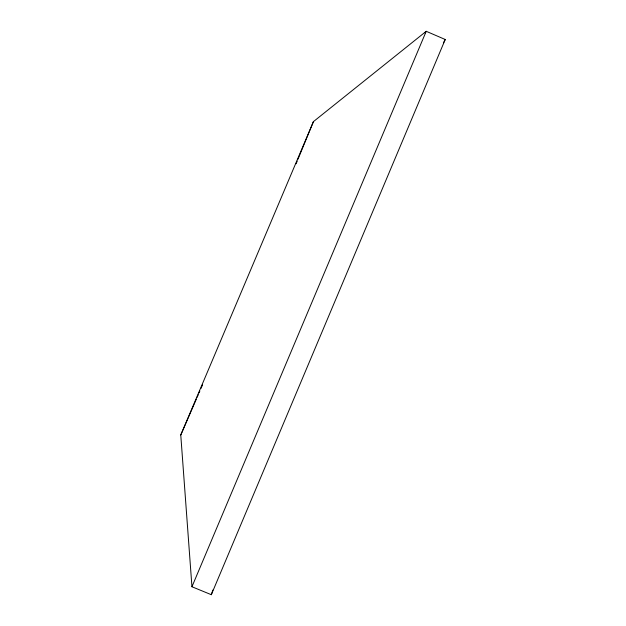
<?xml version="1.0" encoding="UTF-8"?>
<svg xmlns="http://www.w3.org/2000/svg" width="626" height="626" viewBox="0 0 626 626"><rect width="100%" height="100%" fill="white"/><g stroke="black" fill="none" stroke-linecap="round" stroke-linejoin="round"><path stroke-width="0.94" d="M211.322 594.7L445.235 39.493L426.22 31.3L313.423 121.632L180.765 434.984L191.947 586.75L211.322 594.7L212.84 590.052M296.114 163.769L297.217 161.078M297.953 159.286L313.423 121.632M191.947 586.75L426.22 31.3L425.07 32.881M180.765 434.984L196.329 399.169M197.104 397.377L198.278 394.693M199.052 392.901L199.827 391.109M201.001 388.425L202.55 384.841M443.38 42.928L445.235 39.493"/></g></svg>
